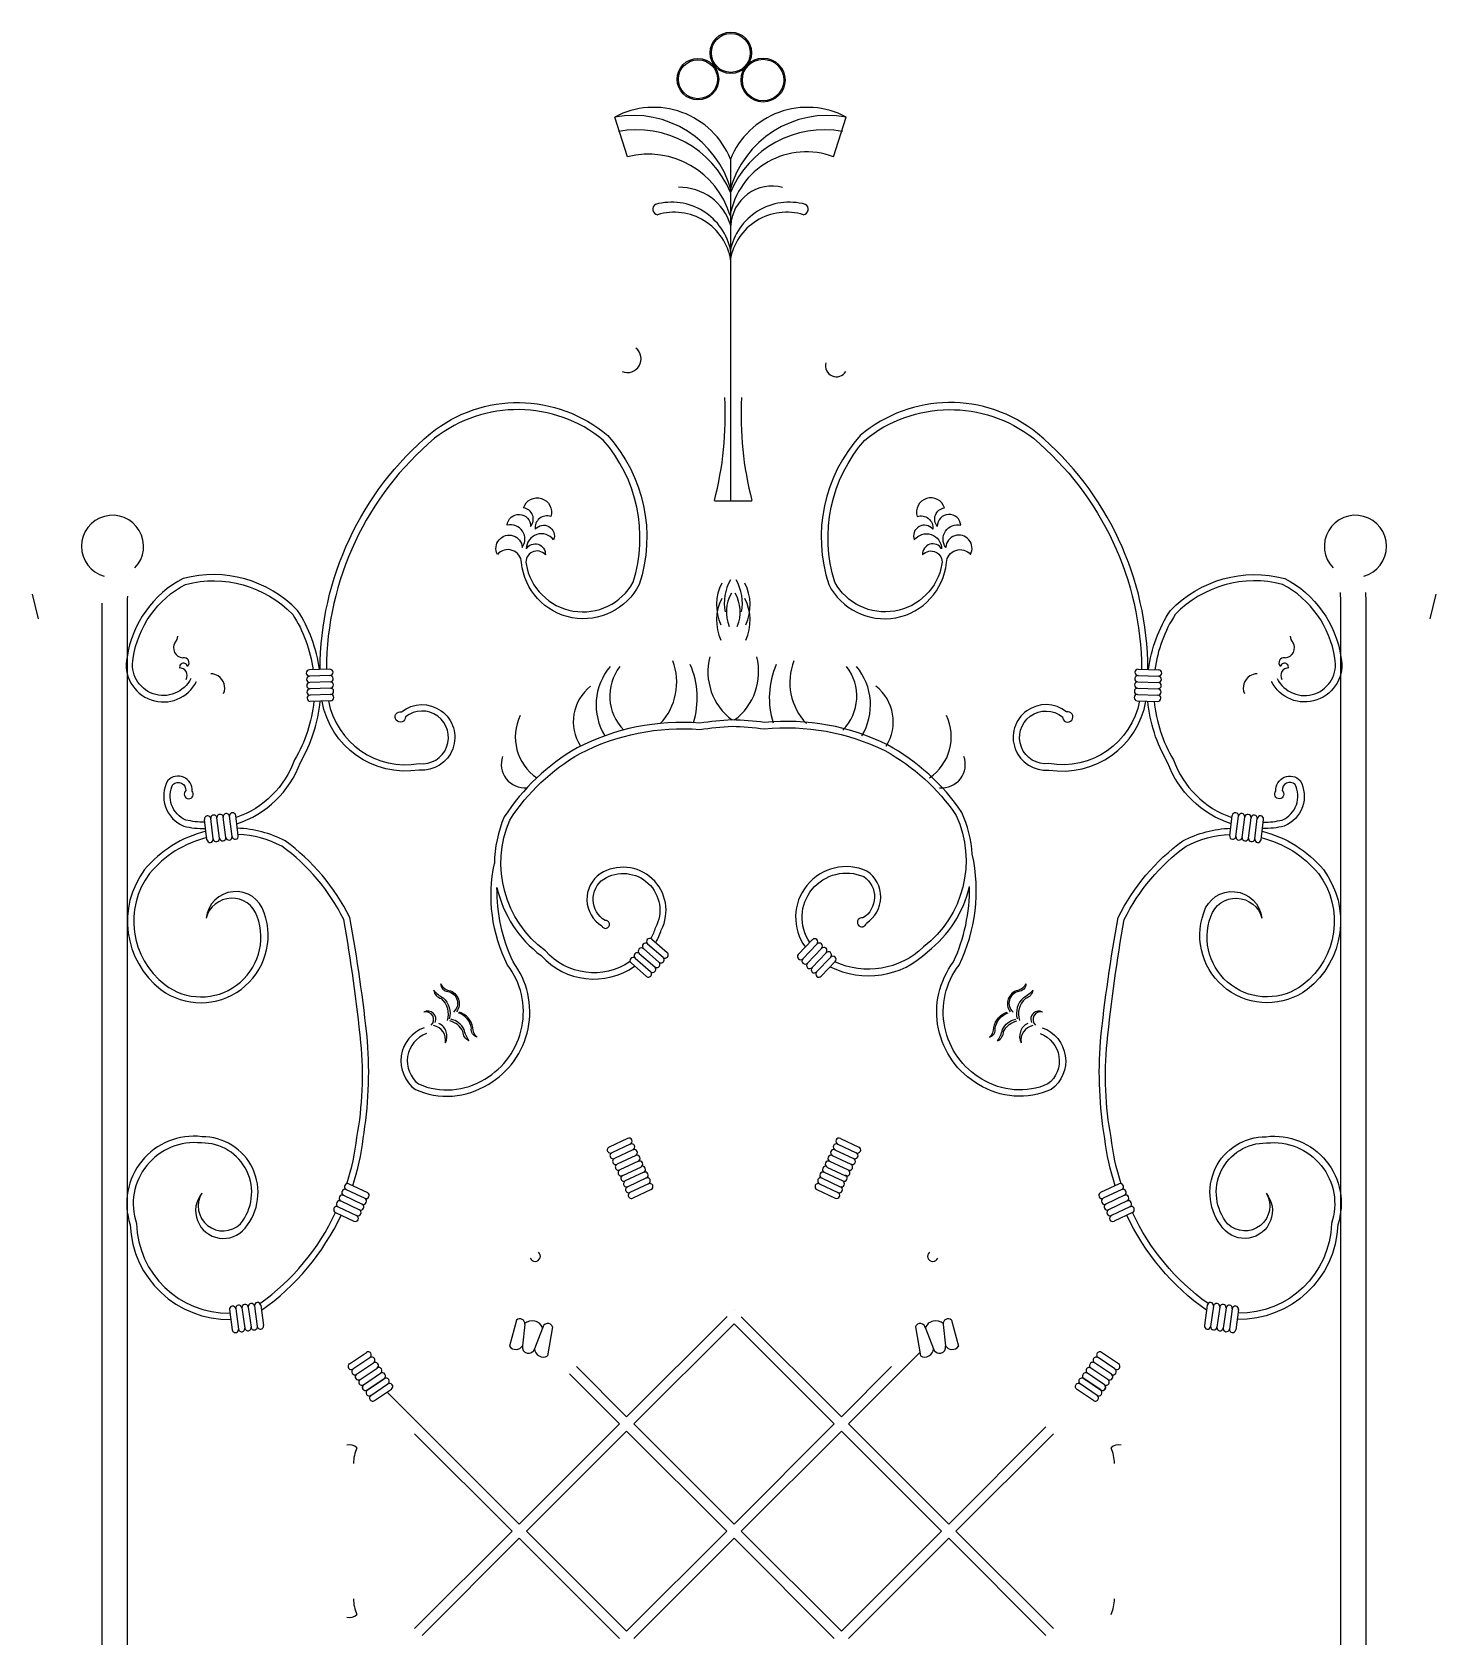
# Model space of a CAD drawing. Header units: metres. Extents: x -3506 to -2396, y -21 to 2241.
# Drawn here: x -3506 to -2396, y 972 to 2241 of the extents above; entities that cross this region are included whole.
import ezdxf

# ---------------------------------------------------------------- set-up
doc = ezdxf.new("R2010")
doc.units = ezdxf.units.M
doc.layers.add('3', color=3, linetype='Continuous')
doc.layers.add('4', color=4, linetype='Continuous')

msp = doc.modelspace()

# ---------------------------------------------------------------- linework, layer by layer
at = {"layer": '3'}
for p, q in [((-2954.1, 2140.91), (-2954.1, 1870.85)), ((-2966.81, 1870.85), (-2937.09, 1870.85)), ((-3270.91, 1737.59), (-3287.08, 1737.11)), ((-3270.76, 1732.59), (-3286.93, 1732.11)), ((-3270.61, 1727.59), (-3286.78, 1727.11)), ((-2632, 1727.59), (-2615.83, 1727.11)), ((-2631.85, 1732.59), (-2615.68, 1732.11)), ((-2631.7, 1737.59), (-2615.53, 1737.11)), ((-3270.46, 1722.59), (-3286.63, 1722.11)), ((-3270.31, 1717.6), (-3286.48, 1717.12)), ((-2632.3, 1717.6), (-2616.12, 1717.12)), ((-2632.15, 1722.59), (-2615.98, 1722.11)), ((-3270.16, 1712.6), (-3286.34, 1712.12)), ((-2632.44, 1712.6), (-2616.27, 1712.12)), ((-3368.1, 1602.74), (-3370.09, 1618.79)), ((-3363.13, 1603.35), (-3365.13, 1619.41)), ((-3358.17, 1603.97), (-3360.17, 1620.02)), ((-3353.21, 1604.59), (-3355.21, 1620.64)), ((-3348.25, 1605.2), (-3350.24, 1621.26)), ((-3343.29, 1605.82), (-3345.28, 1621.87)), ((-2559.32, 1605.82), (-2557.33, 1621.87)), ((-2554.36, 1605.2), (-2552.36, 1621.26)), ((-2549.4, 1604.59), (-2547.4, 1620.64)), ((-2544.44, 1603.97), (-2542.44, 1620.02)), ((-2539.47, 1603.35), (-2537.48, 1619.41)), ((-2534.51, 1602.74), (-2532.52, 1618.79)), ((-3016.3, 1524.14), (-3004.12, 1513.49)), ((-2889.34, 1523.71), (-2900.47, 1511.97)), ((-3026.17, 1512.85), (-3013.99, 1502.2)), ((-3022.88, 1516.61), (-3010.7, 1505.96)), ((-3019.59, 1520.38), (-3007.41, 1509.73)), ((-2885.71, 1520.27), (-2896.84, 1508.53)), ((-2882.08, 1516.83), (-2893.21, 1505.09)), ((-2878.45, 1513.39), (-2889.58, 1501.65)), ((-3032.75, 1505.32), (-3020.57, 1494.67)), ((-3029.46, 1509.08), (-3017.28, 1498.43)), ((-2874.83, 1509.95), (-2885.96, 1498.21)), ((-2871.2, 1506.51), (-2882.33, 1494.77)), ((-3035.42, 1366.56), (-3050.07, 1359.7)), ((-3033.3, 1362.03), (-3047.95, 1355.17)), ((-2869.31, 1362.03), (-2854.66, 1355.17)), ((-2867.19, 1366.56), (-2852.53, 1359.7)), ((-3031.18, 1357.5), (-3045.83, 1350.64)), ((-3029.06, 1352.97), (-3043.71, 1346.11)), ((-3026.94, 1348.45), (-3041.59, 1341.58)), ((-2875.67, 1348.45), (-2861.02, 1341.58)), ((-2873.55, 1352.97), (-2858.9, 1346.11)), ((-2871.43, 1357.5), (-2856.78, 1350.64)), ((-3024.82, 1343.92), (-3039.47, 1337.06)), ((-3022.6, 1339.76), (-3037.25, 1332.9)), ((-3020.48, 1335.23), (-3035.13, 1328.37)), ((-2882.12, 1335.23), (-2867.47, 1328.37)), ((-2880, 1339.76), (-2865.35, 1332.9)), ((-2877.79, 1343.92), (-2863.14, 1337.06)), ((-3260.06, 1321.56), (-3245.44, 1314.63)), ((-3257.91, 1326.08), (-3243.29, 1319.15)), ((-3255.77, 1330.6), (-3241.15, 1323.67)), ((-3018.9, 1330.68), (-3033.55, 1323.82)), ((-3016.78, 1326.15), (-3031.43, 1319.29)), ((-2885.83, 1326.15), (-2871.18, 1319.29)), ((-2883.71, 1330.68), (-2869.06, 1323.82)), ((-2646.84, 1330.6), (-2661.46, 1323.67)), ((-2644.7, 1326.08), (-2659.31, 1319.15)), ((-2642.55, 1321.56), (-2657.17, 1314.63)), ((-3266.48, 1308.01), (-3251.86, 1301.08)), ((-3264.34, 1312.52), (-3249.72, 1305.6)), ((-3262.2, 1317.04), (-3247.58, 1310.11)), ((-2640.41, 1317.04), (-2655.03, 1310.11)), ((-2638.27, 1312.52), (-2652.89, 1305.6)), ((-2636.13, 1308.01), (-2650.75, 1301.08)), ((-3350.29, 1231.14), (-3348.06, 1215.11)), ((-3345.34, 1231.83), (-3343.1, 1215.8)), ((-3340.39, 1232.52), (-3338.15, 1216.5)), ((-3335.43, 1233.21), (-3333.2, 1217.19)), ((-3330.48, 1233.9), (-3328.25, 1217.88)), ((-3325.53, 1234.59), (-3323.3, 1218.57)), ((-2951.27, 1231.18), (-2951.3, 1231.21)), ((-2577.08, 1234.59), (-2579.31, 1218.57)), ((-2572.13, 1233.9), (-2574.36, 1217.88)), ((-2567.17, 1233.21), (-2569.41, 1217.19)), ((-2562.22, 1232.52), (-2564.46, 1216.5)), ((-2557.27, 1231.83), (-2559.5, 1215.8)), ((-2552.32, 1231.14), (-2554.55, 1215.11)), ((-3123.25, 1222.86), (-3128.84, 1202.14)), ((-3116.82, 1219.43), (-3118.58, 1202.53)), ((-3036.21, 1146.41), (-2956.77, 1225.75)), ((-3030.55, 1140.76), (-2951.3, 1219.9)), ((-2872.06, 1140.76), (-2951.3, 1219.9)), ((-2866.4, 1146.41), (-2945.64, 1225.56)), ((-2785.79, 1219.43), (-2784.03, 1202.53)), ((-2779.35, 1222.86), (-2773.77, 1202.14)), ((-3102.66, 1216.41), (-3109.11, 1200.17)), ((-3094.78, 1217.5), (-3098.76, 1194.52)), ((-2807.83, 1217.5), (-2803.85, 1194.52)), ((-2799.95, 1216.41), (-2793.5, 1200.17)), ((-3255.39, 1188.34), (-3241.97, 1197.36)), ((-3252.6, 1184.19), (-3239.18, 1193.21)), ((-2860.74, 1140.76), (-2804.3, 1197.13)), ((-2650.01, 1184.19), (-2663.43, 1193.21)), ((-2647.22, 1188.34), (-2660.64, 1197.36)), ((-3249.81, 1180.04), (-3236.39, 1189.06)), ((-3247.02, 1175.89), (-3233.6, 1184.91)), ((-3244.24, 1171.74), (-3230.81, 1180.76)), ((-3041.87, 1140.76), (-3081.4, 1180.24)), ((-3036.21, 1146.41), (-3075.9, 1186.05)), ((-2866.4, 1146.41), (-2826.71, 1186.05)), ((-2658.37, 1171.74), (-2671.8, 1180.76)), ((-2655.58, 1175.89), (-2669.01, 1184.91)), ((-2652.79, 1180.04), (-2666.22, 1189.06)), ((-3241.45, 1167.59), (-3228.02, 1176.61)), ((-3241.26, 1167.51), (-3227.83, 1176.54)), ((-3238.47, 1163.36), (-3225.04, 1172.39)), ((-3235.68, 1159.21), (-3222.25, 1168.24)), ((-2666.93, 1159.21), (-2680.35, 1168.24)), ((-2664.14, 1163.36), (-2677.56, 1172.39)), ((-2661.35, 1167.51), (-2674.78, 1176.54)), ((-2661.16, 1167.59), (-2674.59, 1176.61)), ((-3121.11, 1061.61), (-3225.61, 1165.98)), ((-3126.77, 1055.95), (-3203.88, 1132.97)), ((-3121.11, 1061.61), (-3041.87, 1140.76)), ((-3115.45, 1055.95), (-3036.21, 1135.1)), ((-2956.96, 1055.95), (-3036.21, 1135.1)), ((-2951.3, 1061.61), (-3030.55, 1140.76)), ((-2951.3, 1061.61), (-2872.06, 1140.76)), ((-2945.64, 1055.95), (-2866.4, 1135.1)), ((-2787.16, 1055.95), (-2866.4, 1135.1)), ((-2781.5, 1061.61), (-2860.74, 1140.76)), ((-2781.5, 1061.61), (-2704.62, 1138.4)), ((-2775.84, 1055.95), (-2698.73, 1132.97)), ((-3203.88, 978.94), (-3126.77, 1055.95)), ((-3036.21, 976.8), (-3115.45, 1055.95)), ((-3036.21, 976.8), (-2956.96, 1055.95)), ((-2866.4, 976.8), (-2945.64, 1055.95)), ((-2866.4, 976.8), (-2787.16, 1055.95)), ((-2698.73, 978.94), (-2775.84, 1055.95)), ((-3197.99, 973.51), (-3121.11, 1050.3)), ((-3041.87, 971.15), (-3121.11, 1050.3)), ((-3030.55, 971.15), (-2951.3, 1050.3)), ((-2872.06, 971.15), (-2951.3, 1050.3)), ((-2860.74, 971.15), (-2781.5, 1050.3)), ((-2704.62, 973.51), (-2781.5, 1050.3))]:
    msp.add_line(p, q, dxfattribs=at)
for points in [[(-3278.67, 1737.36, -0.22), (-3191.22, 1924.09, -0.36), (-3051.19, 1922.4, -0.27), (-3026.29, 1804.54, -0.75), (-3119.33, 1821.83, 0.68), (-3138.36, 1828.37, -1.24), (-3118.82, 1833.83, 0.7), (-3130.59, 1851.4, -0.98), (-3112.1, 1850.54, 0.59), (-3117.74, 1865.16, -1), (-3096.11, 1858.28, 0.56), (-3108.56, 1848.26, -0.86), (-3093.91, 1839.86, 0.72), (-3115.53, 1832.72, -0.79), (-3100.48, 1828.06, 0.76), (-3115.72, 1820.86, 0.71), (-3030.93, 1806.46, 0.26), (-3054.68, 1918.8, 0.35), (-3188.07, 1920.21, 0.22), (-3273.67, 1737.51, 0.22)], [(-2623.94, 1737.36, 0.22), (-2711.39, 1924.09, 0.36), (-2851.42, 1922.4, 0.27), (-2876.32, 1804.54, 0.75), (-2783.28, 1821.83, -0.68), (-2764.25, 1828.37, 1.24), (-2783.79, 1833.83, -0.7), (-2772.02, 1851.4, 0.98), (-2790.51, 1850.54, -0.59), (-2784.87, 1865.16, 1), (-2806.5, 1858.28, -0.56), (-2794.05, 1848.26, 0.86), (-2808.7, 1839.86, -0.72), (-2787.08, 1832.72, 0.79), (-2802.13, 1828.06, -0.76), (-2786.89, 1820.86, -0.71), (-2871.68, 1806.46, -0.26), (-2847.93, 1918.8, -0.35), (-2714.54, 1920.21, -0.22), (-2628.94, 1737.51)], [(-3279.14, 1737.34, 0.11), (-3296.37, 1784.09, 0.27), (-3386.77, 1809.36, 0.24), (-3431.3, 1747.11, 0.88), (-3376.36, 1727.89)], [(-3380.83, 1730.13, -0.88), (-3426.38, 1746.23, -0.24), (-3384.99, 1804.66, -0.27), (-3300.3, 1780.96, -0.11), (-3284.17, 1737.19, -0.11)], [(-2623.47, 1737.34, -0.11), (-2606.24, 1784.09, -0.27), (-2515.83, 1809.36, -0.24), (-2471.3, 1747.11, -0.88), (-2526.25, 1727.89)], [(-2521.78, 1730.13, 0.88), (-2476.23, 1746.23, 0.24), (-2517.62, 1804.66, 0.27), (-2602.31, 1780.96, 0.11), (-2618.44, 1737.19, 0.11)], [(-3283.6, 1712.2, -0.11), (-3298.78, 1666, -0.23), (-3345.09, 1620.35, -0.23)], [(-3344.46, 1615.29, 0.23), (-3294.23, 1663.86, 0.11), (-3278.57, 1712.35)], [(-3272.01, 1712.54, 0.41), (-3200.34, 1662.9, 1.5), (-3211.06, 1699.93, -2.95), (-3214.19, 1703.83, -1.48), (-3200.19, 1657.86, -0.41), (-3277.07, 1712.39, -0.41)], [(-2630.6, 1712.54, -0.41), (-2702.27, 1662.9, -1.5), (-2691.55, 1699.93, 2.95), (-2688.42, 1703.83, 1.48), (-2702.42, 1657.86, 0.41), (-2625.54, 1712.39)], [(-2558.14, 1615.29, -0.23), (-2608.38, 1663.86, -0.11), (-2624.04, 1712.35, -0.11)], [(-2619.01, 1712.2, 0.11), (-2603.83, 1666, 0.23), (-2557.52, 1620.35)], [(-2762.85, 1591.28, 0.09), (-2771.2, 1624.3, 0.12), (-2829.83, 1677.71, 0.14), (-2927.17, 1695.46, 0.02), (-2952.84, 1697.52, 0.02), (-2978.47, 1694.96, 0.14), (-3075.44, 1675.29, 0.12), (-3133, 1620.72, 0.1), (-3140.76, 1583.98, 0.1)], [(-3033.47, 1506.41, -0.38), (-3100.47, 1514.84, -0.35), (-3128.59, 1618.33, -0.12), (-3073.05, 1670.89, -0.14), (-2978.29, 1689.93, -0.02), (-2952.79, 1692.51, -0.02), (-2927.25, 1690.43, -0.14), (-2832.13, 1673.27, -0.12), (-2775.56, 1621.82, -0.35), (-2801.46, 1517.93, -0.31), (-2871.57, 1506.11)], [(-3369.81, 1616.5, -0.05), (-3384.88, 1618.28, -0.43), (-3394.97, 1646.53, -0.67), (-3384.81, 1641.54, 2.48), (-3379.82, 1641.23, 0.7), (-3399.02, 1649.55, 0.45), (-3386.44, 1613.51, 0.06), (-3369.18, 1611.49, 0.06)], [(-2532.8, 1616.5, 0.05), (-2517.72, 1618.28, 0.43), (-2507.64, 1646.53, 0.67), (-2517.8, 1641.54, -2.48), (-2522.79, 1641.23, -0.7), (-2503.59, 1649.55, -0.45), (-2516.17, 1613.51, -0.06), (-2533.42, 1611.49, -0.06)], [(-3252.71, 1329.15, 0.05), (-3244.54, 1366.51, 0.06), (-3241.11, 1443.33, 0.02), (-3255.12, 1541.28, 0.12), (-3306.26, 1601.91, 0.11), (-3344.04, 1611.85, 0.11)], [(-2649.89, 1329.15, -0.05), (-2658.07, 1366.51, -0.06), (-2661.5, 1443.33, -0.02), (-2647.48, 1541.28, -0.12), (-2596.35, 1601.91, -0.11), (-2558.57, 1611.85, -0.11)], [(-3368.92, 1609.39, 0.16), (-3417.37, 1579.15, 0.41), (-3404.45, 1484.21, 0.74), (-3322.77, 1544.95, 0.82), (-3368.69, 1540.68)], [(-3368.3, 1604.4, 0.16), (-3413.45, 1576.05, 0.41), (-3401.37, 1488.14, 0.75), (-3328.34, 1542.04, 0.75), (-3368.69, 1540.68)], [(-3257.45, 1330.74, 0.05), (-3249.48, 1367.3, 0.07), (-3246.41, 1442.27, 0.02), (-3259.89, 1539.61, 0.12), (-3308.9, 1597.64, 0.11), (-3343.41, 1606.82, 0.11)], [(-2645.15, 1330.74, -0.05), (-2653.13, 1367.3, -0.07), (-2656.2, 1442.27, -0.02), (-2642.72, 1539.61, -0.12), (-2593.71, 1597.64, -0.11), (-2559.2, 1606.82, -0.11)], [(-2533.69, 1609.39, -0.16), (-2485.23, 1579.15, -0.41), (-2498.15, 1484.21, -0.74), (-2579.84, 1544.95, -0.82), (-2533.92, 1540.68)], [(-2534.31, 1604.4, -0.16), (-2489.16, 1576.05, -0.41), (-2501.24, 1488.14, -0.75), (-2574.27, 1542.04, -0.75), (-2533.92, 1540.68)], [(-2709.2, 1449.41, -0.59), (-2703, 1409.57, -0.25), (-2755.35, 1413.51, -0.45), (-2773.37, 1503.64, 0.17), (-2762.85, 1591.28)], [(-3194.52, 1449.41, 0.59), (-3200.71, 1409.57, 0.25), (-3148.36, 1413.51, 0.45), (-3130.35, 1503.64, -0.17), (-3140.76, 1583.98, -0.17)], [(-3013.15, 1521.39, 0.05), (-3008.81, 1531.32, 0.76), (-3057.11, 1575.83, 0.54), (-3055.84, 1534.62, 2.03), (-3053.26, 1538.9, -0.54), (-3054.36, 1571.65, -0.77), (-3013.44, 1533.26, -0.05), (-3017.1, 1524.59)], [(-2891.37, 1521.56, -0.75), (-2848.61, 1573.52, -0.54), (-2849.31, 1540.92, 2.46), (-2846.64, 1536.69, 0.54), (-2846.19, 1577.92, 0.77), (-2894.88, 1517.86)], [(-3196.23, 1454.11, 0.6), (-3203.28, 1405.24, 0.25), (-3145.76, 1409.24, 0.45), (-3126.05, 1506.24, -0.11), (-3138.72, 1564.95, -0.11)], [(-3138.72, 1564.95, 0.18), (-3103.85, 1511.11, 0.38), (-3029.88, 1502.81, 0.38)], [(-2875.18, 1502.31, 0.32), (-2798.18, 1514.13, 0.17), (-2765.01, 1565.7)], [(-2707.49, 1454.11, -0.6), (-2700.44, 1405.24, -0.25), (-2757.95, 1409.24, -0.45), (-2777.67, 1506.24, 0.11), (-2765.01, 1565.7, 0.11)], [(-3183.29, 1488.8, 0.22), (-3176.75, 1483.57, -0.53), (-3170.67, 1466.74)], [(-3183.29, 1488.8, 0.38), (-3177.65, 1482.67, -0.64), (-3173.19, 1466.38)], [(-2720.42, 1488.8, -0.22), (-2726.96, 1483.57, 0.53), (-2733.04, 1466.74)], [(-2720.42, 1488.8, -0.38), (-2726.06, 1482.67, 0.64), (-2730.53, 1466.38)], [(-3188.82, 1483.74, 0.1), (-3181.27, 1477.69, -0.29), (-3176.42, 1461.18)], [(-3188.8, 1483.75, 0.29), (-3182.88, 1477.15, -0.3), (-3178.21, 1459.74)], [(-2714.89, 1483.74, -0.1), (-2722.45, 1477.69, 0.29), (-2727.3, 1461.18)], [(-2714.92, 1483.75, -0.29), (-2720.83, 1477.15, 0.3), (-2725.5, 1459.74)], [(-3160.82, 1443.71, -0.1), (-3164.72, 1452.58, 0.22), (-3175.19, 1460.94, 0.22)], [(-3154.51, 1446.67, -0.38), (-3158.97, 1453.7, 0.29), (-3169.18, 1465.72, 0.29)], [(-3154.51, 1446.67, -0.22), (-3157.87, 1454.34, 0.28), (-3168.4, 1466.24, 0.28)], [(-2749.21, 1446.67, 0.22), (-2745.85, 1454.34, -0.28), (-2735.32, 1466.24, -0.28)], [(-2749.21, 1446.67, 0.38), (-2744.75, 1453.7, -0.29), (-2734.53, 1465.72, -0.29)], [(-2742.89, 1443.71, 0.1), (-2739, 1452.58, -0.22), (-2728.53, 1460.94, -0.22)], [(-3160.81, 1443.73, -0.29), (-3165.66, 1451.16, 0.23), (-3176.14, 1459.43, 0.23)], [(-2742.9, 1443.73, 0.29), (-2738.06, 1451.16, -0.23), (-2727.58, 1459.43, -0.23)], [(-3372.12, 1323.28, 1), (-3337.97, 1295.55, 0.64), (-3372.19, 1367.91, 0.55), (-3428.77, 1298.29, 0.41), (-3349.22, 1223.43, 0.41)], [(-3372.12, 1323.28, 0.88), (-3341.66, 1298.93, 0.64), (-3372.46, 1362.91, 0.55), (-3423.8, 1299.2, 0.41), (-3349.91, 1228.42, 0.41)], [(-2530.49, 1323.28, -1), (-2564.64, 1295.55, -0.64), (-2530.42, 1367.91, -0.55), (-2473.84, 1298.29, -0.41), (-2553.39, 1223.43, -0.41)], [(-2530.49, 1323.28, -0.88), (-2560.95, 1298.93, -0.64), (-2530.15, 1362.91, -0.55), (-2478.81, 1299.2, -0.41), (-2552.7, 1228.42, -0.41)], [(-3326.17, 1235.91, 0.13), (-3266.48, 1308.01)], [(-2576.44, 1235.91, -0.13), (-2636.13, 1308.01)], [(-3324.97, 1230.6, 0.13), (-3261.96, 1305.87)], [(-2577.63, 1230.6, -0.13), (-2640.65, 1305.87)]]:
    msp.add_lwpolyline(points, format="xyb", dxfattribs=at)
for centre, radius in [((-2953.8, 2224.99), 16.41), ((-2953.8, 2224.99), 15.41), ((-2928.3, 2203.49), 17.41), ((-2979.82, 2204.16), 16.41), ((-2979.82, 2204.16), 15.41), ((-2928.3, 2203.49), 16.41)]:
    msp.add_circle(centre, radius, dxfattribs=at)
for centre, radius, start, end in [((-3031.19, 2095.22), 80.33, 14.84, 100.34), ((-2877.01, 2095.22), 80.33, 79.66, 165.16), ((-3028.33, 2083.77), 80.33, 22.48, 100.34), ((-2879.87, 2083.77), 80.33, 79.66, 157.52), ((-3019.07, 2077.46), 67.36, 16.26, 104.19), ((-2894.17, 2085.48), 61.2, 69.38, 169.8), ((-2921.1, 2086.82), 32.78, 75.37, 177.25), ((-3000.63, 2059.29), 47.58, 10.97, 105.55), ((-2994.62, 2076.09), 42.6, 16.79, 90.9), ((-2907.58, 2059.29), 47.58, 74.45, 169.03), ((-3011.23, 2101.33), 4.36, 119.55, 262.89), ((-2998.66, 2053.55), 45.39, 9.69, 106.79), ((-2909.54, 2053.55), 45.39, 73.21, 170.31), ((-2896.97, 2101.33), 4.36, 277.11, 60.45), ((-3035.55, 1982.94), 10.78, 247.02, 52.08), ((-2870.31, 1977.45), 8.67, 164, 329.34), ((-3221.38, 1937.6), 263.17, 345.31, 3.22), ((-2682.53, 1937.6), 263.17, 176.78, 194.69), ((-3442.74, 1834.73), 24.58, 315.92, 254.4), ((-2459.87, 1834.73), 24.58, 285.6, 224.08), ((-2927.39, 1788.38), 37.76, 152.87, 204.66), ((-2922.43, 1789.83), 36.62, 149.86, 191.02), ((-2981.28, 1789.83), 36.62, 348.98, 30.14), ((-2976.33, 1788.38), 37.76, 335.34, 27.13), ((-2927.39, 1776.28), 37.76, 152.87, 204.66), ((-2927.49, 1782.92), 29.86, 150.17, 202.61), ((-2976.23, 1782.92), 29.86, 337.39, 29.83), ((-2976.33, 1776.28), 37.76, 335.34, 27.13), ((-3386.61, 1754.47), 7.94, 147.44, 265.74), ((-3398.71, 1763.96), 7.52, 316.04, 358.68), ((-2516, 1754.47), 7.94, 274.26, 32.56), ((-2503.9, 1763.96), 7.52, 181.32, 223.96), ((-3386.51, 1739.22), 3.16, 10.98, 191.59), ((-3386.25, 1742.65), 4.01, 315.12, 103.65), ((-3013.63, 1709.39), 46.73, 139.62, 211.74), ((-3011.53, 1716.27), 38.02, 142.03, 224.93), ((-3043.79, 1727.2), 47.22, 316.29, 21.22), ((-3045.69, 1714.94), 65.34, 342.46, 23.7), ((-2924.67, 1735.47), 47.26, 165.41, 233.41), ((-2979.05, 1735.47), 47.26, 306.59, 14.59), ((-2858.03, 1714.94), 65.34, 156.3, 197.54), ((-2859.92, 1727.2), 47.22, 158.78, 223.71), ((-2892.18, 1716.27), 38.02, 315.07, 37.97), ((-2890.08, 1709.39), 46.73, 328.26, 40.38), ((-2516.36, 1742.65), 4.01, 76.35, 224.88), ((-2516.09, 1739.22), 3.16, 348.41, 169.02), ((-3389.61, 1732.67), 5.91, 328.22, 95.2), ((-3365.02, 1723.03), 10.9, 57.82, 89.35), ((-3365.13, 1722.86), 11.1, 335.89, 57.82), ((-3287, 1734.61), 2.5, 91.7, 271.7), ((-3286.86, 1729.61), 2.5, 91.7, 271.7), ((-3286.71, 1724.61), 2.5, 91.7, 271.7), ((-3270.89, 1735.11), 2.5, 271.84, 91.84), ((-3270.73, 1730.11), 2.5, 271.84, 91.84), ((-3270.57, 1725.11), 2.5, 271.84, 91.84), ((-2632.04, 1725.11), 2.5, 88.16, 268.16), ((-2631.88, 1730.11), 2.5, 88.16, 268.16), ((-2631.72, 1735.11), 2.5, 88.16, 268.16), ((-2615.9, 1724.61), 2.5, 268.3, 88.3), ((-2615.75, 1729.61), 2.5, 268.3, 88.3), ((-2615.6, 1734.61), 2.5, 268.3, 88.3), ((-2537.48, 1722.86), 11.1, 122.18, 204.11), ((-2537.59, 1723.03), 10.9, 90.65, 122.18), ((-2513, 1732.67), 5.91, 84.8, 211.78), ((-3286.56, 1719.61), 2.5, 91.7, 271.7), ((-3286.41, 1714.62), 2.5, 91.7, 271.7), ((-3270.41, 1720.11), 2.5, 271.84, 91.84), ((-3270.25, 1715.12), 2.5, 271.84, 91.84), ((-3042.54, 1696.06), 35.82, 128.19, 212.76), ((-2861.17, 1696.06), 35.82, 327.24, 51.81), ((-2632.36, 1715.12), 2.5, 88.16, 268.16), ((-2632.2, 1720.11), 2.5, 88.16, 268.16), ((-2616.2, 1714.62), 2.5, 268.3, 88.3), ((-2616.05, 1719.61), 2.5, 268.3, 88.3), ((-3085.25, 1684.02), 39, 154.09, 235.91), ((-2818.46, 1684.02), 39, 304.09, 25.91), ((-3116.73, 1662.33), 18.61, 160.18, 275.41), ((-2786.98, 1662.33), 18.61, 264.59, 19.82), ((-3367.61, 1619.1), 2.5, 7.09, 187.09), ((-3362.65, 1619.72), 2.5, 7.09, 187.09), ((-3357.69, 1620.33), 2.5, 7.09, 187.09), ((-3352.72, 1620.95), 2.5, 7.09, 187.09), ((-3347.76, 1621.57), 2.5, 7.09, 187.09), ((-2554.85, 1621.57), 2.5, 352.91, 172.91), ((-2549.88, 1620.95), 2.5, 352.91, 172.91), ((-2544.92, 1620.33), 2.5, 352.91, 172.91), ((-2539.96, 1619.72), 2.5, 352.91, 172.91), ((-2535, 1619.1), 2.5, 352.91, 172.91), ((-3365.6, 1603.05), 2.5, 187.22, 7.22), ((-3360.64, 1603.68), 2.5, 187.22, 7.22), ((-3355.68, 1604.31), 2.5, 187.22, 7.22), ((-3350.72, 1604.94), 2.5, 187.22, 7.22), ((-3345.75, 1605.57), 2.5, 187.22, 7.22), ((-2556.85, 1605.57), 2.5, 172.78, 352.78), ((-2551.89, 1604.94), 2.5, 172.78, 352.78), ((-2546.93, 1604.31), 2.5, 172.78, 352.78), ((-2541.97, 1603.68), 2.5, 172.78, 352.78), ((-2537.01, 1603.05), 2.5, 172.78, 352.78), ((-3017.95, 1522.24), 2.5, 48.98, 228.98), ((-2887.52, 1521.97), 2.5, 316.39, 136.39), ((-3027.8, 1510.92), 2.5, 48.98, 228.98), ((-3024.51, 1514.69), 2.5, 48.98, 228.98), ((-3021.23, 1518.47), 2.5, 48.98, 228.98), ((-3005.76, 1511.61), 2.5, 228.85, 48.85), ((-2898.66, 1510.25), 2.5, 136.53, 316.53), ((-2883.89, 1518.52), 2.5, 316.39, 136.39), ((-2880.27, 1515.07), 2.5, 316.39, 136.39), ((-2876.65, 1511.62), 2.5, 316.39, 136.39), ((-2873.03, 1508.17), 2.5, 316.39, 136.39), ((-3031.08, 1507.15), 2.5, 48.98, 228.98), ((-3018.92, 1496.55), 2.5, 228.85, 48.85), ((-3015.63, 1500.32), 2.5, 228.85, 48.85), ((-3012.34, 1504.08), 2.5, 228.85, 48.85), ((-3009.05, 1507.85), 2.5, 228.85, 48.85), ((-2895.03, 1506.81), 2.5, 136.53, 316.53), ((-2891.4, 1503.37), 2.5, 136.53, 316.53), ((-2887.77, 1499.93), 2.5, 136.53, 316.53), ((-2884.14, 1496.49), 2.5, 136.53, 316.53), ((-3193.46, 1460.82), 6.42, 337, 118.2), ((-3195.01, 1460.48), 6.17, 313.16, 103.9), ((-2710.25, 1460.82), 6.42, 61.8, 203), ((-2708.7, 1460.48), 6.17, 76.1, 226.84), ((-3191.05, 1444.24), 11.74, 350.02, 79.14), ((-3189.38, 1447.33), 11.13, 332.64, 65.01), ((-2714.33, 1447.33), 11.13, 114.99, 207.36), ((-2712.66, 1444.24), 11.74, 100.86, 189.98), ((-3049.01, 1357.43), 2.5, 115.1, 295.1), ((-3034.36, 1364.27), 2.5, 294.96, 114.96), ((-3032.25, 1359.74), 2.5, 294.96, 114.96), ((-2870.36, 1359.74), 2.5, 65.04, 245.04), ((-2868.25, 1364.27), 2.5, 65.04, 245.04), ((-2853.6, 1357.43), 2.5, 244.9, 64.9), ((-3046.89, 1352.9), 2.5, 115.1, 295.1), ((-3044.77, 1348.38), 2.5, 115.1, 295.1), ((-3042.65, 1343.85), 2.5, 115.1, 295.1), ((-3030.14, 1355.21), 2.5, 294.96, 114.96), ((-3028.03, 1350.67), 2.5, 294.96, 114.96), ((-3025.92, 1346.14), 2.5, 294.96, 114.96), ((-2876.69, 1346.14), 2.5, 65.04, 245.04), ((-2874.58, 1350.67), 2.5, 65.04, 245.04), ((-2872.47, 1355.21), 2.5, 65.04, 245.04), ((-2859.96, 1343.85), 2.5, 244.9, 64.9), ((-2857.84, 1348.38), 2.5, 244.9, 64.9), ((-2855.72, 1352.9), 2.5, 244.9, 64.9), ((-3040.53, 1339.32), 2.5, 115.1, 295.1), ((-3038.32, 1335.16), 2.5, 115.1, 295.1), ((-3036.19, 1330.63), 2.5, 115.1, 295.1), ((-3023.69, 1341.99), 2.5, 294.96, 114.96), ((-3021.58, 1337.46), 2.5, 294.96, 114.96), ((-3019.99, 1332.91), 2.5, 294.96, 114.96), ((-2882.62, 1332.91), 2.5, 65.04, 245.04), ((-2881.02, 1337.46), 2.5, 65.04, 245.04), ((-2878.91, 1341.99), 2.5, 65.04, 245.04), ((-2866.41, 1330.63), 2.5, 244.9, 64.9), ((-2864.29, 1335.16), 2.5, 244.9, 64.9), ((-2862.08, 1339.32), 2.5, 244.9, 64.9), ((-3261.11, 1319.27), 2.5, 64.77, 244.77), ((-3258.98, 1323.8), 2.5, 64.77, 244.77), ((-3256.85, 1328.32), 2.5, 64.77, 244.77), ((-3242.22, 1321.41), 2.5, 244.64, 64.64), ((-3034.61, 1326.08), 2.5, 115.1, 295.1), ((-3032.49, 1321.55), 2.5, 115.1, 295.1), ((-3017.88, 1328.38), 2.5, 294.96, 114.96), ((-2884.73, 1328.38), 2.5, 65.04, 245.04), ((-2870.12, 1321.55), 2.5, 244.9, 64.9), ((-2868, 1326.08), 2.5, 244.9, 64.9), ((-2660.38, 1321.41), 2.5, 115.36, 295.36), ((-2645.76, 1328.32), 2.5, 295.23, 115.23), ((-2643.63, 1323.8), 2.5, 295.23, 115.23), ((-2641.5, 1319.27), 2.5, 295.23, 115.23), ((-3265.37, 1310.23), 2.5, 64.77, 244.77), ((-3263.24, 1314.75), 2.5, 64.77, 244.77), ((-3248.65, 1307.85), 2.5, 244.64, 64.64), ((-3246.51, 1312.37), 2.5, 244.64, 64.64), ((-3244.37, 1316.89), 2.5, 244.64, 64.64), ((-2658.24, 1316.89), 2.5, 115.36, 295.36), ((-2656.1, 1312.37), 2.5, 115.36, 295.36), ((-2653.96, 1307.85), 2.5, 115.36, 295.36), ((-2639.37, 1314.75), 2.5, 295.23, 115.23), ((-2637.24, 1310.23), 2.5, 295.23, 115.23), ((-3250.79, 1303.34), 2.5, 244.64, 64.64), ((-2651.82, 1303.34), 2.5, 115.36, 295.36), ((-3108.53, 1273.44), 4.13, 201.02, 49.8), ((-2794.08, 1273.44), 4.13, 130.2, 338.98), ((-3347.83, 1231.43), 2.5, 8.08, 188.08), ((-3342.88, 1232.13), 2.5, 8.08, 188.08), ((-3337.93, 1232.83), 2.5, 8.08, 188.08), ((-3332.98, 1233.53), 2.5, 8.08, 188.08), ((-3328.03, 1234.24), 2.5, 8.08, 188.08), ((-2574.58, 1234.24), 2.5, 351.92, 171.92), ((-2569.63, 1233.53), 2.5, 351.92, 171.92), ((-2564.68, 1232.83), 2.5, 351.92, 171.92), ((-2559.73, 1232.13), 2.5, 351.92, 171.92), ((-2554.78, 1231.43), 2.5, 351.92, 171.92), ((-3325.77, 1218.22), 2.5, 187.94, 7.94), ((-3120.62, 1220.05), 3.85, 350.74, 133.16), ((-3110.86, 1213.8), 8.6, 17.62, 133.41), ((-3098.61, 1216.13), 4.06, 19.73, 176.06), ((-2804, 1216.13), 4.06, 3.94, 160.27), ((-2791.75, 1213.8), 8.6, 46.59, 162.38), ((-2781.99, 1220.05), 3.85, 46.84, 189.26), ((-2576.84, 1218.22), 2.5, 172.06, 352.06), ((-3345.58, 1215.46), 2.5, 187.94, 7.94), ((-3340.63, 1216.15), 2.5, 187.94, 7.94), ((-3335.68, 1216.84), 2.5, 187.94, 7.94), ((-3330.72, 1217.53), 2.5, 187.94, 7.94), ((-2571.88, 1217.53), 2.5, 172.06, 352.06), ((-2566.93, 1216.84), 2.5, 172.06, 352.06), ((-2561.98, 1216.15), 2.5, 172.06, 352.06), ((-2557.03, 1215.46), 2.5, 172.06, 352.06), ((-3240.57, 1195.29), 2.5, 303.91, 123.91), ((-3237.78, 1191.14), 2.5, 303.91, 123.91), ((-3123.84, 1205.87), 6.23, 216.72, 327.58), ((-3113.8, 1201.54), 4.88, 168.34, 343.72), ((-3102.11, 1200.69), 7.02, 184.19, 298.52), ((-2800.5, 1200.69), 7.02, 241.48, 355.81), ((-2788.81, 1201.54), 4.88, 196.28, 11.66), ((-2778.77, 1205.87), 6.23, 212.42, 323.28), ((-2664.83, 1191.14), 2.5, 56.09, 236.09), ((-2662.04, 1195.29), 2.5, 56.09, 236.09), ((-3253.98, 1186.25), 2.5, 124.04, 304.04), ((-3251.18, 1182.1), 2.5, 124.04, 304.04), ((-3234.99, 1186.99), 2.5, 303.91, 123.91), ((-3232.2, 1182.84), 2.5, 303.91, 123.91), ((-3229.41, 1178.69), 2.5, 303.91, 123.91), ((-2673.19, 1178.69), 2.5, 56.09, 236.09), ((-2670.41, 1182.84), 2.5, 56.09, 236.09), ((-2667.62, 1186.99), 2.5, 56.09, 236.09), ((-2651.43, 1182.1), 2.5, 235.96, 55.96), ((-2648.63, 1186.25), 2.5, 235.96, 55.96), ((-3248.38, 1177.96), 2.5, 124.04, 304.04), ((-3245.58, 1173.82), 2.5, 124.04, 304.04), ((-3242.79, 1169.68), 2.5, 124.04, 304.04), ((-3242.62, 1169.59), 2.5, 124.04, 304.04), ((-3226.44, 1174.46), 2.5, 303.91, 123.91), ((-3223.65, 1170.31), 2.5, 303.91, 123.91), ((-2678.96, 1170.31), 2.5, 56.09, 236.09), ((-2676.17, 1174.46), 2.5, 56.09, 236.09), ((-2659.99, 1169.59), 2.5, 235.96, 55.96), ((-2659.82, 1169.68), 2.5, 235.96, 55.96), ((-2657.02, 1173.82), 2.5, 235.96, 55.96), ((-2654.22, 1177.96), 2.5, 235.96, 55.96), ((-3239.82, 1165.44), 2.5, 124.04, 304.04), ((-3237.02, 1161.3), 2.5, 124.04, 304.04), ((-2665.59, 1161.3), 2.5, 235.96, 55.96), ((-2662.79, 1165.44), 2.5, 235.96, 55.96), ((-3255.36, 1115.63), 8.57, 46.47, 104.23), ((-3219.74, 1108.54), 32.57, 155.88, 178.29), ((-2647.25, 1115.63), 8.57, 75.77, 133.53), ((-2682.87, 1108.54), 32.57, 1.71, 24.12), ((-3255.36, 996.28), 8.57, 255.77, 313.53), ((-3219.74, 1003.37), 32.57, 181.71, 204.12), ((-2682.87, 1003.37), 32.57, 335.88, 358.29)]:
    msp.add_arc(centre, radius, start, end, dxfattribs=at)
at = {"layer": '4'}
for p, q in [((-3035.58, 2142.76), (-3045.61, 2174.25)), ((-2872.62, 2142.76), (-2862.59, 2174.25)), ((-3506.36, 1796.8), (-3501.62, 1777.37)), ((-2396.24, 1796.8), (-2400.99, 1777.37))]:
    msp.add_line(p, q, dxfattribs=at)
for points in [[(-3451.19, 1789.92, 0.01), (-3451.3, 1779.21), (-3451.3, -20.79)], [(-3431.04, 1795.24, 0.01), (-3431.3, 1779.21), (-3431.3, -20.79)], [(-2471.3, -20.79), (-2471.3, 1779.21, 0.01), (-2471.68, 1798.12, 0.01)], [(-2451.3, -20.79), (-2451.3, 1779.21, 0.01), (-2451.66, 1798.12, 0.01)]]:
    msp.add_lwpolyline(points, format="xyb", dxfattribs=at)
for centre, start, end in [((-3014.89, 2116.31), 22.03, 117.93), ((-2893.31, 2116.31), 62.07, 157.97)]:
    msp.add_arc(centre, 65.58, start, end, dxfattribs=at)

doc.saveas('drawing.dxf')
